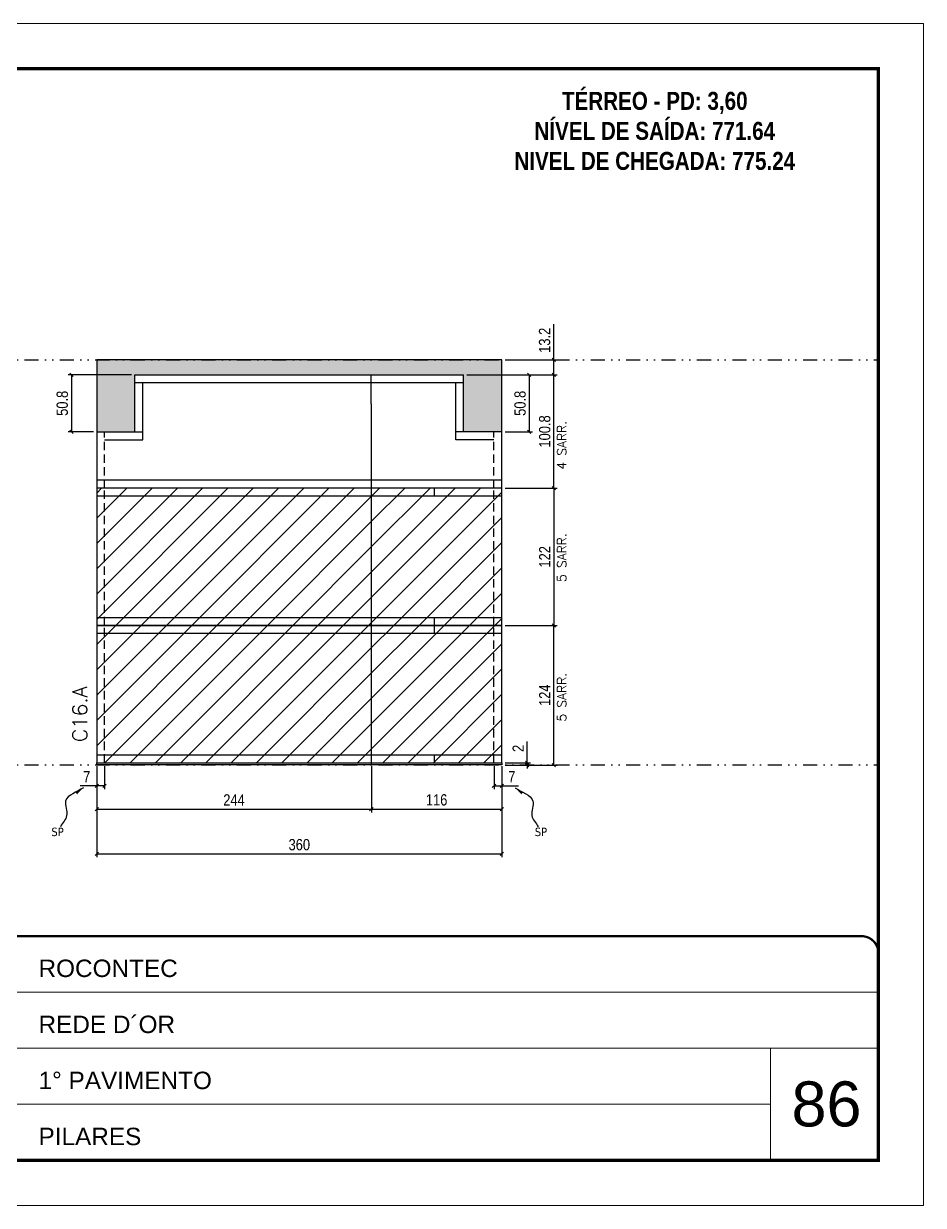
# Model space of a CAD drawing. Extents: x 2949 to 9203, y -16089 to 12527.
# Drawn here: x 5233 to 6033, y -12643 to -11593 of the extents above; entities that cross this region are included whole.
import ezdxf

# ---------------------------------------------------------------- set-up
doc = ezdxf.new("R2010")
doc.units = 0
for name, pattern in [('CONTINUO', [0]), ('DASHED', [0.75, 0.5, -0.25]), ('DIVIDE2', [0.625, 0.25, -0.125, 0, -0.125, 0, -0.125]), ('HIDDEN', [0.375, 0.25, -0.125])]:
    doc.linetypes.add(name, pattern=pattern)
for name, color, linetype, lineweight in [('CARIMBO', 255, 'Continuous', 9), ('Folhas', 255, 'Continuous', 9), ('Hachura', 251, 'Continuous', 9), ('SARRAFO DE PRESSAO', 251, 'DASHED', 9), ('Texto Seção', 7, 'Continuous', 15)]:
    doc.layers.add(name, color=color, linetype=linetype, lineweight=lineweight)
for name, color, linetype in [('COTA', 241, 'Continuous'), ('NOMENCLATURA', 7, 'Continuous'), ('Nível', 160, 'Continuous'), ('Painéis', 200, 'Continuous'), ('SARR_2.2x7', 40, 'Continuous'), ('Sarrafo de Pressão', 42, 'HIDDEN'), ('texto', 7, 'Continuous')]:
    doc.layers.add(name, color=color, linetype=linetype)
doc.styles.add('ARIAL', font='arial.ttf')
doc.styles.add('COTA TECNICA', font='techl___.ttf', dxfattribs={"height": 10})
doc.styles.add('COTA TECNICA-50', font='techl___.ttf', dxfattribs={"height": 10})
doc.styles.add('REGUA-120', font='ROMANS.shx', dxfattribs={"height": 15})
doc.styles.add('ROMANC', font='techb___.ttf', dxfattribs={"height": 2.5})
doc.styles.add('ROMANS', font='romans.shx')
doc.styles.get("Standard").update_dxf_attribs({"font": 'arial.ttf'})
doc.dimstyles.new('COTA PAINEL-50', dxfattribs={"dimtxt": 10, "dimasz": 3, "dimexe": 3, "dimexo": 3, "dimgap": 3, "dimtad": 1, "dimdec": 1, "dimzin": 12, "dimdsep": 46, "dimtxsty": 'COTA TECNICA-50', "dimblk1": 'OBLIQUE', "dimblk2": 'OBLIQUE', "dimsah": 1, "dimcen": 0.9, "dimclrd": 4, "dimclre": 4, "dimclrt": 240, "dimadec": 1, "dimazin": 3, "dimtfac": 1, "dimtdec": 1, "dimtmove": 0, "dimatfit": 3, "dimfxl": 1, "dimtolj": 1, "dimtzin": 12, "dimarcsym": 0})
doc.dimstyles.new('PAINEL', dxfattribs={"dimtxt": 10, "dimasz": 3, "dimexe": 3, "dimexo": 3, "dimgap": 3, "dimtad": 1, "dimdec": 1, "dimzin": 12, "dimdsep": 46, "dimtxsty": 'COTA TECNICA', "dimblk1": 'OBLIQUE', "dimblk2": 'OBLIQUE', "dimsah": 1, "dimcen": 0.9, "dimclrd": 4, "dimclre": 4, "dimclrt": 240, "dimadec": 1, "dimazin": 3, "dimtfac": 1, "dimtdec": 1, "dimtmove": 0, "dimatfit": 3, "dimfxl": 1, "dimtolj": 1, "dimtzin": 12, "dimarcsym": 0})
doc.dimstyles.get("Standard").update_dxf_attribs({"dimtxt": 0.18, "dimasz": 0.18, "dimexe": 0.18, "dimexo": 0.0625, "dimgap": 0.09, "dimtad": 0, "dimtih": 1, "dimtoh": 1, "dimdec": 4, "dimzin": 0, "dimdsep": 46, "dimtxsty": 'Standard', "dimcen": 0.09, "dimadec": 0, "dimazin": 0, "dimtfac": 1, "dimtdec": 4, "dimtofl": 0, "dimtmove": 0, "dimatfit": 3, "dimfxl": 1, "dimtolj": 1, "dimtzin": 0, "dimarcsym": 0})
pattern_1 = [(45, (-127643.467, -35347.797), (-11.2253202, 11.2253202), [])]

# ---------------------------------------------------------------- blocks, each defined once
blk = doc.blocks.new('9999999999')
at = {"color": 30, "linetype": 'CONTINUO'}
for p, q in [((98564.6, 34379.6), (99584, 34379.6)), ((98564.6, 34329.8), (99488, 34329.8)), ((99584, 34329.8), (99488, 34329.8)), ((99488, 34329.8), (99488, 34230.2)), ((98564.6, 34280), (99488, 34280))]:
    blk.add_line(p, q, dxfattribs=at)
at = {"color": 30, "linetype": 'CONTINUO', "const_width": 2}
blk.add_lwpolyline([(99584, 34230.2), (99584, 34414.4, 0.414214), (99569, 34429.4), (98229, 34429.4, 0.414214), (98214, 34414.4), (98214, 34245.2, 0.414214), (98229, 34230.2), (99584, 34230.2)], format="xyb", dxfattribs=at)
at = {"layer": 'Folhas'}
blk.add_lwpolyline([(98139, 34190.2), (99624, 34190.2), (99624, 35240.2), (98139, 35240.2)], close=True, dxfattribs=at)
at = {"layer": 'Folhas', "color": 30, "const_width": 3}
blk.add_lwpolyline([(98214, 34230.2), (99584, 34230.2), (99584, 35200.2), (98214, 35200.2)], close=True, dxfattribs=at)
at = {"color": 7, "linetype": 'Continuous', "ltscale": 5, "style": 'ARIAL'}
for s, height, p in [('ROCONTEC', 15.48, (98837.7, 34393.1)), ('REDE D´OR', 15.48, (98837.7, 34343.3)), ('1° PAVIMENTO', 15.483, (98837.7, 34293.5)), ('PILARES', 15.48, (98837.7, 34243.7))]:
    blk.add_text(s, height=height, dxfattribs=at).set_placement(p)
blk = doc.blocks.new('_Oblique')
at = {"color": 0, "linetype": 'ByBlock', "lineweight": -2}
blk.add_line((-0.5, -0.5), (0.5, 0.5), dxfattribs=at)
blk = doc.blocks.new('*D3188')
at = {"layer": 'COTA', "color": 4, "lineweight": -2, "transparency": 16777216}
for p, q in [((5298, -12253.1), (5298, -12334.1)), ((5658, -12253.1), (5658, -12334.1)), ((5298, -12331.1), (5658, -12331.1))]:
    blk.add_line(p, q, dxfattribs=at)
at = {"layer": 'Defpoints', "color": 0, "transparency": 16777216}
for p in [(5298, -12250.1), (5658, -12250.1), (5658, -12331.1)]:
    blk.add_point(p, dxfattribs=at)
at = {"layer": 'COTA', "color": 4, "lineweight": -2, "transparency": 16777216, "xscale": 3, "yscale": 3, "zscale": 3, "rotation": 180}
blk.add_blockref('_Oblique', (5298, -12331.1), dxfattribs=at)
at = {"layer": 'COTA', "color": 4, "lineweight": -2, "transparency": 16777216, "xscale": 3, "yscale": 3, "zscale": 3}
blk.add_blockref('_Oblique', (5658, -12331.1), dxfattribs=at)
at = {"layer": 'COTA', "color": 240, "transparency": 16777216, "insert": (5478, -12322.9), "char_height": 10, "attachment_point": 5, "style": 'COTA TECNICA'}
blk.add_mtext('\\A1;360', dxfattribs=at)
blk = doc.blocks.new('*D3189')
at = {"layer": 'COTA', "color": 4, "lineweight": -2, "transparency": 16777216}
for p, q in [((5627, -11905.3), (5707.2, -11905.3)), ((5704.2, -12006.1), (5704.2, -11905.3)), ((5661, -12006.1), (5707.2, -12006.1))]:
    blk.add_line(p, q, dxfattribs=at)
at = {"layer": 'Defpoints', "color": 0, "transparency": 16777216}
for p in [(5624, -11905.3), (5704.2, -11905.3), (5658, -12006.1)]:
    blk.add_point(p, dxfattribs=at)
at = {"layer": 'COTA', "color": 4, "lineweight": -2, "transparency": 16777216, "xscale": 3, "yscale": 3, "zscale": 3}
for p, rotation in [((5704.2, -11905.3), 90), ((5704.2, -12006.1), 270)]:
    blk.add_blockref('_Oblique', p, dxfattribs=dict(at, rotation=rotation))
at = {"layer": 'COTA', "color": 240, "transparency": 16777216, "insert": (5696.1, -11955.7), "char_height": 10, "attachment_point": 5, "rotation": 90, "style": 'COTA TECNICA'}
blk.add_mtext('\\A1;100.8', dxfattribs=at)
blk = doc.blocks.new('*D3190')
at = {"layer": 'COTA', "color": 4, "lineweight": -2, "transparency": 16777216}
for p, q in [((5305, -12253.1), (5305, -12273.6)), ((5298, -12255.1), (5298, -12273.6)), ((5298, -12270.6), (5283.2, -12270.6)), ((5305, -12270.6), (5298, -12270.6))]:
    blk.add_line(p, q, dxfattribs=at)
at = {"layer": 'Defpoints', "color": 0, "transparency": 16777216}
for p in [(5298, -12252.1), (5305, -12250.1), (5298, -12270.6)]:
    blk.add_point(p, dxfattribs=at)
at = {"layer": 'COTA', "color": 4, "lineweight": -2, "transparency": 16777216, "xscale": 3, "yscale": 3, "zscale": 3, "rotation": 180}
blk.add_blockref('_Oblique', (5298, -12270.6), dxfattribs=at)
at = {"layer": 'COTA', "color": 4, "lineweight": -2, "transparency": 16777216, "xscale": 3, "yscale": 3, "zscale": 3}
blk.add_blockref('_Oblique', (5305, -12270.6), dxfattribs=at)
at = {"layer": 'COTA', "color": 240, "transparency": 16777216, "insert": (5289.1, -12262.5), "char_height": 10, "attachment_point": 5, "style": 'COTA TECNICA-50'}
blk.add_mtext('\\A1;7', dxfattribs=at)
blk = doc.blocks.new('*D3191')
at = {"layer": 'COTA', "color": 4, "lineweight": -2, "transparency": 16777216}
for p, q in [((5651, -12253.1), (5651, -12273.6)), ((5658, -12255.1), (5658, -12273.6)), ((5651, -12270.6), (5658, -12270.6)), ((5658, -12270.6), (5672.7, -12270.6))]:
    blk.add_line(p, q, dxfattribs=at)
at = {"layer": 'Defpoints', "color": 0, "transparency": 16777216}
for p in [(5651, -12250.1), (5658, -12252.1), (5658, -12270.6)]:
    blk.add_point(p, dxfattribs=at)
at = {"layer": 'COTA', "color": 4, "lineweight": -2, "transparency": 16777216, "xscale": 3, "yscale": 3, "zscale": 3, "rotation": 180}
blk.add_blockref('_Oblique', (5651, -12270.6), dxfattribs=at)
at = {"layer": 'COTA', "color": 4, "lineweight": -2, "transparency": 16777216, "xscale": 3, "yscale": 3, "zscale": 3}
blk.add_blockref('_Oblique', (5658, -12270.6), dxfattribs=at)
at = {"layer": 'COTA', "color": 240, "transparency": 16777216, "insert": (5666.8, -12262.5), "char_height": 10, "attachment_point": 5, "style": 'COTA TECNICA-50'}
blk.add_mtext('\\A1;7', dxfattribs=at)
blk = doc.blocks.new('*D3192')
at = {"layer": 'COTA', "color": 4, "lineweight": -2, "transparency": 16777216}
for p, q in [((5661, -12128.1), (5707.2, -12128.1)), ((5704.2, -12252.1), (5704.2, -12128.1)), ((5661, -12252.1), (5707.2, -12252.1))]:
    blk.add_line(p, q, dxfattribs=at)
at = {"layer": 'Defpoints', "color": 0, "transparency": 16777216}
for p in [(5658, -12128.1), (5704.2, -12128.1), (5658, -12252.1)]:
    blk.add_point(p, dxfattribs=at)
at = {"layer": 'COTA', "color": 4, "lineweight": -2, "transparency": 16777216, "xscale": 3, "yscale": 3, "zscale": 3}
for p, rotation in [((5704.2, -12128.1), 90), ((5704.2, -12252.1), 270)]:
    blk.add_blockref('_Oblique', p, dxfattribs=dict(at, rotation=rotation))
at = {"layer": 'COTA', "color": 240, "transparency": 16777216, "insert": (5696.1, -12190.1), "char_height": 10, "attachment_point": 5, "rotation": 90, "style": 'COTA TECNICA-50'}
blk.add_mtext('\\A1;124', dxfattribs=at)
blk = doc.blocks.new('*D3193')
at = {"layer": 'COTA', "color": 4, "lineweight": -2, "transparency": 16777216}
for p, q in [((5680.5, -12250.1), (5680.5, -12231.3)), ((5661, -12250.1), (5683.5, -12250.1)), ((5661, -12252.1), (5683.5, -12252.1)), ((5680.5, -12252.1), (5680.5, -12250.1)), ((5680.5, -12252.1), (5680.5, -12255.1))]:
    blk.add_line(p, q, dxfattribs=at)
at = {"layer": 'Defpoints', "color": 0, "transparency": 16777216}
for p in [(5658, -12250.1), (5658, -12252.1), (5680.5, -12252.1)]:
    blk.add_point(p, dxfattribs=at)
at = {"layer": 'COTA', "color": 4, "lineweight": -2, "transparency": 16777216, "xscale": 3, "yscale": 3, "zscale": 3}
for p, rotation in [((5680.5, -12250.1), 270), ((5680.5, -12252.1), 90)]:
    blk.add_blockref('_Oblique', p, dxfattribs=dict(at, rotation=rotation))
at = {"layer": 'COTA', "color": 240, "transparency": 16777216, "insert": (5672.5, -12237.3), "char_height": 10, "attachment_point": 5, "rotation": 90, "style": 'COTA TECNICA-50'}
blk.add_mtext('\\A1;2', dxfattribs=at)
blk = doc.blocks.new('*D3194')
at = {"layer": 'COTA', "color": 4, "linetype": 'ByBlock', "lineweight": -2, "transparency": 16777216}
for p, q in [((5661, -12006.1), (5707.2, -12006.1)), ((5704.2, -12006.1), (5704.2, -12128.1)), ((5661, -12128.1), (5707.2, -12128.1))]:
    blk.add_line(p, q, dxfattribs=at)
at = {"layer": 'Defpoints', "color": 0, "linetype": 'ByBlock', "transparency": 16777216}
for p in [(5658, -12006.1), (5658, -12128.1), (5704.2, -12128.1)]:
    blk.add_point(p, dxfattribs=at)
at = {"layer": 'COTA', "color": 4, "linetype": 'ByBlock', "lineweight": -2, "transparency": 16777216, "xscale": 3, "yscale": 3, "zscale": 3}
for p, rotation in [((5704.2, -12006.1), 90), ((5704.2, -12128.1), 270)]:
    blk.add_blockref('_Oblique', p, dxfattribs=dict(at, rotation=rotation))
at = {"layer": 'COTA', "color": 240, "linetype": 'ByBlock', "transparency": 16777216, "insert": (5696.1, -12067.1), "char_height": 10, "attachment_point": 5, "rotation": 90, "style": 'COTA TECNICA'}
blk.add_mtext('\\A1;122', dxfattribs=at)
blk = doc.blocks.new('*D3197')
at = {"layer": 'COTA', "color": 4, "linetype": 'ByBlock', "lineweight": -2, "transparency": 16777216}
for p, q in [((5542, -12253.1), (5542, -12294.2)), ((5298, -12255.1), (5298, -12294.2)), ((5298, -12291.2), (5542, -12291.2))]:
    blk.add_line(p, q, dxfattribs=at)
at = {"layer": 'Defpoints', "color": 0, "linetype": 'ByBlock', "transparency": 16777216}
for p in [(5298, -12252.1), (5542, -12250.1), (5542, -12291.2)]:
    blk.add_point(p, dxfattribs=at)
at = {"layer": 'COTA', "color": 4, "linetype": 'ByBlock', "lineweight": -2, "transparency": 16777216, "xscale": 3, "yscale": 3, "zscale": 3, "rotation": 180}
blk.add_blockref('_Oblique', (5298, -12291.2), dxfattribs=at)
at = {"layer": 'COTA', "color": 4, "linetype": 'ByBlock', "lineweight": -2, "transparency": 16777216, "xscale": 3, "yscale": 3, "zscale": 3}
blk.add_blockref('_Oblique', (5542, -12291.2), dxfattribs=at)
at = {"layer": 'COTA', "color": 240, "linetype": 'ByBlock', "transparency": 16777216, "insert": (5420, -12283.1), "char_height": 10, "attachment_point": 5, "style": 'COTA TECNICA'}
blk.add_mtext('\\A1;244', dxfattribs=at)
blk = doc.blocks.new('*D3198')
at = {"layer": 'COTA', "color": 4, "linetype": 'ByBlock', "lineweight": -2, "transparency": 16777216}
for p, q in [((5542, -12253.1), (5542, -12294.2)), ((5658, -12255.1), (5658, -12294.2)), ((5542, -12291.2), (5658, -12291.2))]:
    blk.add_line(p, q, dxfattribs=at)
at = {"layer": 'Defpoints', "color": 0, "linetype": 'ByBlock', "transparency": 16777216}
for p in [(5542, -12250.1), (5658, -12252.1), (5658, -12291.2)]:
    blk.add_point(p, dxfattribs=at)
at = {"layer": 'COTA', "color": 4, "linetype": 'ByBlock', "lineweight": -2, "transparency": 16777216, "xscale": 3, "yscale": 3, "zscale": 3, "rotation": 180}
blk.add_blockref('_Oblique', (5542, -12291.2), dxfattribs=at)
at = {"layer": 'COTA', "color": 4, "linetype": 'ByBlock', "lineweight": -2, "transparency": 16777216, "xscale": 3, "yscale": 3, "zscale": 3}
blk.add_blockref('_Oblique', (5658, -12291.2), dxfattribs=at)
at = {"layer": 'COTA', "color": 240, "linetype": 'ByBlock', "transparency": 16777216, "insert": (5600, -12283.1), "char_height": 10, "attachment_point": 5, "style": 'COTA TECNICA'}
blk.add_mtext('\\A1;116', dxfattribs=at)
blk = doc.blocks.new('*D3223')
at = {"layer": 'COTA', "color": 4, "linetype": 'ByBlock', "lineweight": -2, "transparency": 16777216}
for p, q in [((5704.2, -11892.1), (5704.2, -11860.3)), ((5661, -11892.1), (5707.2, -11892.1)), ((5704.2, -11905.3), (5704.2, -11892.1)), ((5627, -11905.3), (5707.2, -11905.3))]:
    blk.add_line(p, q, dxfattribs=at)
at = {"layer": 'Defpoints', "color": 0, "linetype": 'ByBlock', "transparency": 16777216}
for p in [(5658, -11892.1), (5624, -11905.3), (5704.2, -11905.3)]:
    blk.add_point(p, dxfattribs=at)
at = {"layer": 'COTA', "color": 4, "linetype": 'ByBlock', "lineweight": -2, "transparency": 16777216, "xscale": 3, "yscale": 3, "zscale": 3}
for p, rotation in [((5704.2, -11892.1), 90), ((5704.2, -11905.3), 270)]:
    blk.add_blockref('_Oblique', p, dxfattribs=dict(at, rotation=rotation))
at = {"layer": 'COTA', "color": 240, "linetype": 'ByBlock', "transparency": 16777216, "insert": (5696, -11874.7), "char_height": 10, "attachment_point": 5, "rotation": 90, "style": 'COTA TECNICA'}
blk.add_mtext('\\A1;13.2', dxfattribs=at)
blk = doc.blocks.new('*D3319')
at = {"layer": 'COTA', "color": 4, "lineweight": -2, "transparency": 16777216}
for p, q in [((5627, -11905.3), (5685.3, -11905.3)), ((5682.3, -11905.3), (5682.3, -11956.1)), ((5661, -11956.1), (5685.3, -11956.1))]:
    blk.add_line(p, q, dxfattribs=at)
at = {"layer": 'Defpoints', "color": 0, "transparency": 16777216}
for p in [(5624, -11905.3), (5658, -11956.1), (5682.3, -11956.1)]:
    blk.add_point(p, dxfattribs=at)
at = {"layer": 'COTA', "color": 4, "lineweight": -2, "transparency": 16777216, "xscale": 3, "yscale": 3, "zscale": 3}
for p, rotation in [((5682.3, -11905.3), 90), ((5682.3, -11956.1), 270)]:
    blk.add_blockref('_Oblique', p, dxfattribs=dict(at, rotation=rotation))
at = {"layer": 'COTA', "color": 240, "transparency": 16777216, "insert": (5674.2, -11930.7), "char_height": 10, "attachment_point": 5, "rotation": 90, "style": 'COTA TECNICA-50'}
blk.add_mtext('\\A1;50.8', dxfattribs=at)
blk = doc.blocks.new('*D3320')
at = {"layer": 'COTA', "color": 4, "lineweight": -2, "transparency": 16777216}
for p, q in [((5329, -11905.3), (5272.6, -11905.3)), ((5275.6, -11905.3), (5275.6, -11956.1)), ((5295, -11956.1), (5272.6, -11956.1))]:
    blk.add_line(p, q, dxfattribs=at)
at = {"layer": 'Defpoints', "color": 0, "transparency": 16777216}
for p in [(5332, -11905.3), (5275.6, -11956.1), (5298, -11956.1)]:
    blk.add_point(p, dxfattribs=at)
at = {"layer": 'COTA', "color": 4, "lineweight": -2, "transparency": 16777216, "xscale": 3, "yscale": 3, "zscale": 3}
for p, rotation in [((5275.6, -11905.3), 90), ((5275.6, -11956.1), 270)]:
    blk.add_blockref('_Oblique', p, dxfattribs=dict(at, rotation=rotation))
at = {"layer": 'COTA', "color": 240, "transparency": 16777216, "insert": (5267.4, -11930.7), "char_height": 10, "attachment_point": 5, "rotation": 90, "style": 'COTA TECNICA-50'}
blk.add_mtext('\\A1;50.8', dxfattribs=at)

msp = doc.modelspace()

# ---------------------------------------------------------------- hatches: boundary and pattern name
at = {"layer": 'COTA', "linetype": 'ByBlock'}
h = msp.add_hatch(dxfattribs=at)
h.set_pattern_fill('AR-CONC', color=256, scale=0.03)
h.set_pattern_definition([(50, (0, 1148.575), (5.46554, -0.4781726), [0.5715, -6.2865]), (355, (0, 1148.575), (-1.0573026, 5.7317054), [0.4572, -5.0292175]), (100.451445, (0.4555, 1148.535), (4.4082374, 5.2535326), [0.4857003, -5.3427073]), (46.1842, (0, 1150.099), (8.1323712, -1.2612698), [0.85725, -9.42975]), (96.63556, (0.678, 1149.994), (7.122124, 7.4227837), [0.7285507, -8.0140682]), (351.18415, (0, 1150.099), (7.122124, 7.4227837), [0.685799, -7.543792]), (21, (0.762, 1149.718), (4.5484317, -3.067956), [0.5715, -6.2865]), (326, (0.762, 1149.718), (1.8540609, 5.525639), [0.4572, -5.0292]), (71.451445, (1.141, 1149.4624), (6.4024926, 2.457683), [0.4857003, -5.3426981]), (37.5, (0, 1148.5751), (0.0926581, 2.53665117), [0, -4.96824, 0, -5.1054, 0, -5.04825]), (7.5, (0, 1148.575), (2.0045899, 3.00541724), [0, -2.91084, 0, -4.85394, 0, -1.92405]), (327.5, (-1.6993, 1148.5751), (4.06771786, -0.17186232), [0, -1.905, 0, -5.9436, 0, -7.8867]), (317.5, (-2.4613, 1148.575), (4.4438754, 0.7627947), [0, -2.4765, 0, -3.94716, 0, -5.6007])])
h.paths.add_polyline_path([(5623.96, -11956.06), (5657.96, -11956.06), (5657.96, -11892.06), (5297.96, -11892.06), (5297.96, -11956.06), (5331.96, -11956.06), (5331.96, -11905.26), (5623.96, -11905.26)])
at = {"layer": 'Hachura', "linetype": 'ByBlock'}
h = msp.add_hatch(dxfattribs=at)
h.set_pattern_fill('ANSI31', color=256, scale=5)
h.set_pattern_definition(pattern_1)
h.paths.add_polyline_path([(5297.96, -12006.06), (5297.96, -12128.06), (5541.96, -12128.06), (5541.96, -12006.06)])
h = msp.add_hatch(dxfattribs=at)
h.set_pattern_fill('ANSI31', color=256, scale=5)
h.set_pattern_definition(pattern_1)
h.paths.add_polyline_path([(5657.96, -12006.06), (5541.96, -12006.06), (5541.96, -12128.06), (5657.96, -12128.06)])
h = msp.add_hatch(dxfattribs=at)
h.set_pattern_fill('ANSI31', color=256, scale=5)
h.set_pattern_definition(pattern_1)
h.paths.add_polyline_path([(5541.96, -12250.06), (5541.96, -12128.06), (5297.96, -12128.06), (5297.96, -12250.06)])
h = msp.add_hatch(dxfattribs=at)
h.set_pattern_fill('ANSI31', color=256, scale=5)
h.set_pattern_definition(pattern_1)
h.paths.add_polyline_path([(5657.96, -12128.06), (5541.96, -12128.06), (5541.96, -12250.06), (5657.96, -12250.06)])

# ---------------------------------------------------------------- linework, layer by layer
at = {"layer": 'COTA', "linetype": 'ByBlock'}
for points in [[(5657.96, -11956.06), (5657.96, -11892.06), (5297.96, -11892.06), (5297.96, -11956.06)], [(5331.96, -11905.26), (5623.96, -11905.26)]]:
    msp.add_lwpolyline(points, dxfattribs=at)
at = {"layer": 'Nível', "color": 4, "linetype": 'DIVIDE2', "ltscale": 50}
for p, q in [((4982.19, -11892.06), (5992.53, -11892.06)), ((4982.19, -12252.06), (5992.53, -12252.06))]:
    msp.add_line(p, q, dxfattribs=at)
at = {"layer": 'Painéis'}
for p, q in [((5331.96, -11905.26), (5623.96, -11905.26)), ((5331.96, -11956.06), (5331.96, -11905.26)), ((5541.96, -11931.26), (5541.96, -11905.26)), ((5623.96, -11956.06), (5623.96, -11905.26)), ((5541.96, -11931.26), (5541.96, -12128.06)), ((5297.96, -11956.06), (5331.96, -11956.06)), ((5297.96, -11956.06), (5297.96, -12006.06)), ((5657.96, -11956.06), (5623.96, -11956.06)), ((5657.96, -12006.06), (5657.96, -11956.06)), ((5657.96, -12006.06), (5297.96, -12006.06)), ((5297.96, -12006.06), (5297.96, -12128.06)), ((5657.96, -12128.06), (5657.96, -12006.06)), ((5657.96, -12128.06), (5297.96, -12128.06)), ((5297.96, -12128.06), (5297.96, -12250.06)), ((5297.96, -12128.06), (5657.96, -12128.06)), ((5541.96, -12128.06), (5541.96, -12252.06)), ((5657.96, -12250.06), (5657.96, -12128.06)), ((5297.96, -12250.06), (5657.96, -12250.06)), ((5297.96, -12250.06), (5657.96, -12250.06)), ((5297.96, -12252.06), (5297.96, -12250.06)), ((5657.96, -12252.06), (5297.96, -12252.06)), ((5657.96, -12250.06), (5657.96, -12252.06))]:
    msp.add_line(p, q, dxfattribs=at)
at = {"layer": 'SARR_2.2x7'}
for p, q in [((5331.96, -11912.26), (5541.96, -11912.26)), ((5338.96, -11956.06), (5338.96, -11912.26)), ((5541.96, -11912.26), (5623.96, -11912.26)), ((5616.96, -11956.06), (5616.96, -11912.26)), ((5331.96, -11956.06), (5338.96, -11956.06)), ((5338.96, -11963.06), (5338.96, -11956.06)), ((5616.96, -11963.06), (5616.96, -11956.06)), ((5623.96, -11956.06), (5616.96, -11956.06)), ((5304.96, -11963.06), (5338.96, -11963.06)), ((5650.96, -11963.06), (5616.96, -11963.06)), ((5541.96, -11999.06), (5297.96, -11999.06)), ((5657.96, -11999.06), (5541.96, -11999.06)), ((5597.96, -12006.06), (5597.96, -12013.06)), ((5597.96, -12013.06), (5297.96, -12013.06)), ((5657.96, -12013.06), (5597.96, -12013.06)), ((5297.96, -12121.06), (5597.96, -12121.06)), ((5597.96, -12121.06), (5657.96, -12121.06)), ((5597.96, -12121.06), (5597.96, -12128.06)), ((5297.96, -12135.06), (5597.96, -12135.06)), ((5597.96, -12128.06), (5597.96, -12135.06)), ((5597.96, -12135.06), (5657.96, -12135.06)), ((5297.96, -12243.06), (5597.96, -12243.06)), ((5597.96, -12243.06), (5657.96, -12243.06)), ((5597.96, -12243.06), (5597.96, -12250.06))]:
    msp.add_line(p, q, dxfattribs=at)
at = {"layer": 'Sarrafo de Pressão', "ltscale": 30}
for p, q in [((5304.96, -12006.06), (5304.96, -11956.06)), ((5650.96, -12006.06), (5650.96, -11956.06)), ((5304.96, -12128.06), (5304.96, -12006.06)), ((5650.96, -12128.06), (5650.96, -12006.06)), ((5304.96, -12250.06), (5304.96, -12128.06)), ((5650.96, -12250.06), (5650.96, -12128.06))]:
    msp.add_line(p, q, dxfattribs=at)

# ---------------------------------------------------------------- block references
at = {"layer": 'SARRAFO DE PRESSAO', "color": 6, "linetype": 'ByBlock'}
msp.add_blockref('9999999999', (-93591.44, -46833.55), dxfattribs=at)

# ---------------------------------------------------------------- texts
at = {"layer": 'CARIMBO', "style": 'ARIAL'}
msp.add_text('86', height=40, dxfattribs=at).set_placement((5915.39, -12573.2))
at = {"layer": 'NOMENCLATURA', "color": 2, "insert": (5793.86, -11627.28), "char_height": 16, "attachment_point": 2, "style": 'ROMANC'}
msp.add_mtext_dynamic_manual_height_columns('\\PTÉRREO - PD: 3,60\\PNÍVEL DE SAÍDA: 771.64\\PNIVEL DE CHEGADA: 775.24', width=300.2766, gutter_width=1, heights=[0], dxfattribs=at)
at = {"layer": 'texto', "color": 0, "char_height": 7.5, "attachment_point": 5}
for insert in [(5263.18, -12311.55), (5692.74, -12311.55)]:
    msp.add_mtext('{\\fTahoma|b0|i0|c0|p34;\\C4;SP}', dxfattribs=dict(at, insert=insert))
at = {"layer": 'Texto Seção', "linetype": 'Continuous', "style": 'ROMANS'}
for s, p in [('4 SARR.', (5715.26, -11989.62)), ('5 SARR.', (5715.26, -12089.46)), ('5 SARR.', (5715.26, -12213.46))]:
    msp.add_text(s, height=8, rotation=90, dxfattribs=at).set_placement(p)
at = {"layer": 'Texto Seção', "insert": (5289.41, -12231.59), "char_height": 13, "width": 285.3299, "attachment_point": 7, "rotation": 90, "style": 'REGUA-120'}
msp.add_mtext('C16.A', dxfattribs=at)

# ---------------------------------------------------------------- dimensions: what is measured, and where the dimension line sits
at = {"layer": 'COTA', "linetype": 'ByBlock'}
dim = msp.add_linear_dim(base=(5704.2, -11905.26), p1=(5657.96, -11892.06), p2=(5623.96, -11905.26), angle=90, dimstyle='PAINEL', dxfattribs=at)
dim.commit()
dim.dimension.update_dxf_attribs({"geometry": '*D3223', "text_midpoint": (5704.2, -11874.69), "dimtype": 160})
at = {"layer": 'COTA'}
for base, p1, p2, angle, picture, middle in [((5275.55, -11956.06), (5331.96, -11905.26), (5297.96, -11956.06), 90, '*D3320', (5267.42, -11930.66)), ((5682.34, -11956.06), (5623.96, -11905.26), (5657.96, -11956.06), 90, '*D3319', (5674.21, -11930.66)), ((5704.2, -12128.06), (5657.96, -12252.06), (5657.96, -12128.06), 90, '*D3192', (5696.13, -12190.06)), ((5297.96, -12270.57), (5304.96, -12250.06), (5297.96, -12252.06), 180, '*D3190', (5289.09, -12262.5))]:
    dim = msp.add_linear_dim(base=base, p1=p1, p2=p2, angle=angle, dimstyle='COTA PAINEL-50', dxfattribs=at)
    dim.commit()
    dim.dimension.update_dxf_attribs({"geometry": picture, "text_midpoint": middle})
dim = msp.add_linear_dim(base=(5704.2, -11905.26), p1=(5657.96, -12006.06), p2=(5623.96, -11905.26), angle=90, dimstyle='PAINEL', override={"dimarcsym": 2}, dxfattribs=at)
dim.commit()
dim.dimension.update_dxf_attribs({"geometry": '*D3189', "text_midpoint": (5704.2, -11955.66), "dimtype": 160})
at = {"layer": 'COTA', "linetype": 'ByBlock'}
dim = msp.add_linear_dim(base=(5704.2, -12128.06), p1=(5657.96, -12006.06), p2=(5657.96, -12128.06), angle=90, dimstyle='PAINEL', dxfattribs=at)
dim.commit()
dim.dimension.update_dxf_attribs({"geometry": '*D3194', "text_midpoint": (5696.14, -12067.06)})
at = {"layer": 'COTA'}
dim = msp.add_linear_dim(base=(5680.49, -12252.06), p1=(5657.96, -12250.06), p2=(5657.96, -12252.06), angle=90, dimstyle='COTA PAINEL-50', dxfattribs=at)
dim.commit()
dim.dimension.update_dxf_attribs({"geometry": '*D3193', "text_midpoint": (5680.49, -12237.31), "dimtype": 160})
dim = msp.add_linear_dim(base=(5657.96, -12331.07), p1=(5297.96, -12250.06), p2=(5657.96, -12250.06), dimstyle='PAINEL', override={"dimarcsym": 2}, dxfattribs=at)
dim.commit()
dim.dimension.update_dxf_attribs({"geometry": '*D3188', "text_midpoint": (5477.96, -12322.85)})
at = {"layer": 'COTA', "linetype": 'ByBlock'}
dim = msp.add_linear_dim(base=(5541.96, -12291.22), p1=(5297.96, -12252.06), p2=(5541.96, -12250.06), dimstyle='PAINEL', dxfattribs=at)
dim.commit()
dim.dimension.update_dxf_attribs({"geometry": '*D3197', "text_midpoint": (5419.96, -12283.15)})
dim = msp.add_linear_dim(base=(5657.96, -12291.22), p1=(5541.96, -12250.06), p2=(5657.96, -12252.06), dimstyle='PAINEL', override={"dimtmove": 1}, dxfattribs=at)
dim.commit()
dim.dimension.update_dxf_attribs({"geometry": '*D3198', "text_midpoint": (5599.96, -12283.12)})
at = {"layer": 'COTA'}
dim = msp.add_linear_dim(base=(5657.96, -12270.57), p1=(5650.96, -12250.06), p2=(5657.96, -12252.06), dimstyle='COTA PAINEL-50', dxfattribs=at)
dim.commit()
dim.dimension.update_dxf_attribs({"geometry": '*D3191', "text_midpoint": (5666.82, -12262.5)})

# ---------------------------------------------------------------- leaders
at = {"layer": 'COTA', "path_type": 1}
for points in [[(5286.13, -12272.24), (5270.35, -12284.08), (5271.27, -12297.08), (5265.72, -12306.86)], [(5669.79, -12272.24), (5685.57, -12284.08), (5684.65, -12297.08), (5690.2, -12306.86)]]:
    msp.add_leader(points, dimstyle='Standard', override={"dimasz": 8}, dxfattribs=at)

doc.saveas('drawing.dxf')
